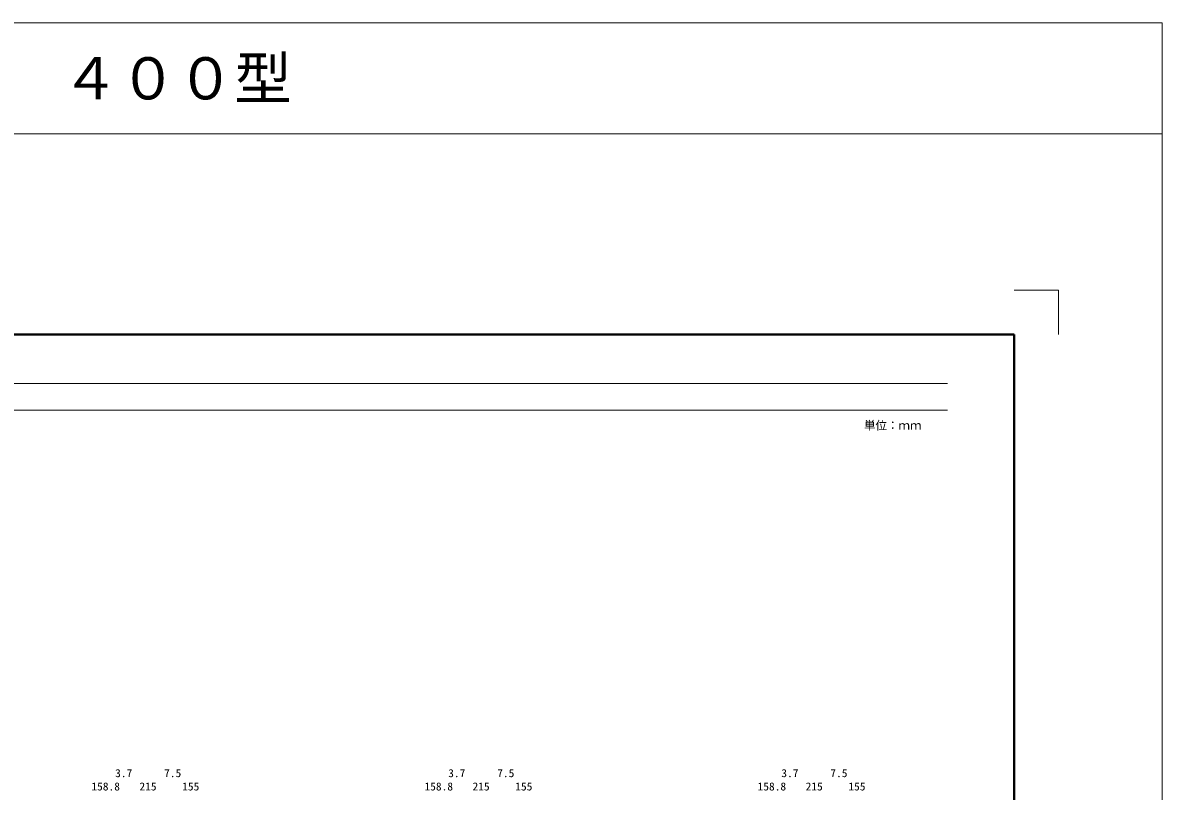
# Model space of a CAD drawing. Units: millimetres at full size, sheet at 1:20; details may follow other scales. Extents: x -1267 to 18002, y -8037 to 7143.
# Drawn here: x 12871 to 18002, y 3684 to 7143 of the extents above; entities that cross this region are included whole.
import ezdxf
from ezdxf.enums import TextEntityAlignment as Align

# ---------------------------------------------------------------- set-up
doc = ezdxf.new("R2010")
doc.units = ezdxf.units.MM
doc.header["$LTSCALE"] = 20
for name, color, linetype, lineweight in [('0_2', 5, 'Continuous', 13), ('Defpoints_3', 1, 'Continuous', 13), ('図枠', 7, 'Continuous', 5), ('寸法線', 7, 'Continuous', 13)]:
    doc.layers.add(name, color=color, linetype=linetype, lineweight=lineweight)
doc.styles.add('ＭＳ ゴシック', font='')
doc.styles.add('ＭＳ 明朝', font='')
doc.styles.get('ＭＳ ゴシック').set_extended_font_data('MS Gothic')
doc.styles.get('ＭＳ 明朝').set_extended_font_data('MS Mincho')

msp = doc.modelspace()

# ---------------------------------------------------------------- linework, layer by layer
at = {"layer": '0_2'}
for p, q in [((-1267.22, 7143.28), (18001.66, 7143.28)), ((18001.66, 7143.28), (18001.66, -8037.05)), ((-1267.22, 6643.28), (18001.66, 6643.28))]:
    msp.add_line(p, q, dxfattribs=at)
at = {"layer": 'Defpoints_3'}
for p in [(17334.44, 5940), (17534.44, 5740)]:
    msp.add_line(p, (17534.44, 5940), dxfattribs=at)
at = {"layer": '図枠', "lineweight": 40}
for p in [(9534.44, 5740), (17334.44, 200)]:
    msp.add_line(p, (17334.44, 5740), dxfattribs=at)
at = {"layer": '図枠', "lineweight": 13}
for p, q in [((9834.44, 5520), (17034.44, 5520)), ((9834.44, 5400), (17034.44, 5400))]:
    msp.add_line(p, q, dxfattribs=at)

# ---------------------------------------------------------------- texts
at = {"layer": '0_2', "color": 7, "style": 'ＭＳ ゴシック'}
msp.add_text('\u3000４００型', height=189.9, dxfattribs=at).set_placement((13434.44, 6893.28), align=Align.MIDDLE_CENTER)
at = {"layer": '図枠', "style": 'ＭＳ ゴシック'}
msp.add_text('単位：ｍｍ', height=37.98, dxfattribs=at).set_placement((16788.17, 5330.67), align=Align.MIDDLE_CENTER)
at = {"layer": '寸法線', "style": 'ＭＳ 明朝', "width": 1.05}
for s, p in [('3.7', (13325.06, 3765.12)), ('7.5', (13545.69, 3765.12)), ('3.7', (14825.06, 3765.12)), ('7.5', (15045.69, 3765.12)), ('3.7', (16325.06, 3765.12)), ('7.5', (16545.69, 3765.12)), ('158.8', (13243.81, 3705.12)), ('215', (13434.44, 3705.12)), ('155', (13626.94, 3705.12)), ('158.8', (14743.81, 3705.12)), ('215', (14934.44, 3705.12)), ('155', (15126.94, 3705.12)), ('158.8', (16243.81, 3705.12)), ('215', (16434.44, 3705.12)), ('155', (16626.94, 3705.12))]:
    msp.add_text(s, height=36.03, dxfattribs=at).set_placement(p, align=Align.MIDDLE_CENTER)

doc.saveas('drawing.dxf')
